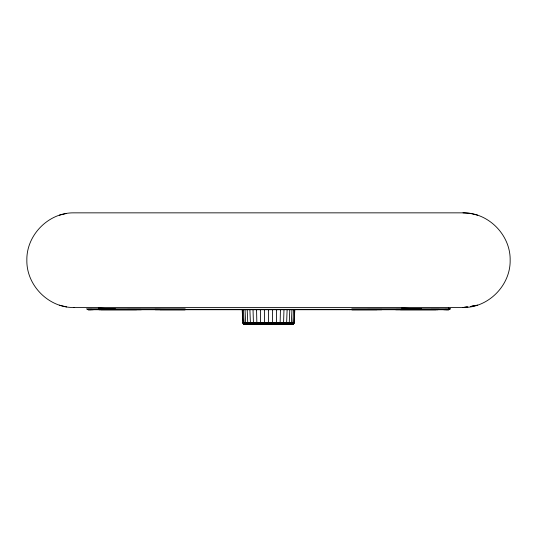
<?xml version="1.0" encoding="UTF-8"?>
<svg xmlns="http://www.w3.org/2000/svg" width="537" height="537" viewBox="0 0 537 537"><rect width="100%" height="100%" fill="white"/><g stroke="black" fill="none" stroke-linecap="round" stroke-linejoin="round"><path stroke-width="0.81" d="M276.636 309.768L276.427 322.717L275.119 323.099L272.514 322.717L272.621 309.768M280.448 309.768L280.146 322.717L281.287 323.099L286.63 322.717L287.114 309.768M283.972 309.768L283.57 322.717L281.287 323.099L280.744 324.113L270.017 324.153L243.67 323.986L242.852 322.717L242.174 309.768M294.826 309.768L294.041 323.2L292.887 322.717L290.651 323.099L289.248 322.717L289.799 309.768M291.953 309.768L291.349 322.717L289.705 324.113L247.295 324.113L245.651 322.717L242.852 322.717M292.887 322.717L293.538 309.768M293.94 323.402C293.269 324.435 291.054 324.455 293.048 323.449L294.041 323.2L242.959 323.2L294.108 322.972L294.504 309.768M275.119 323.099L274.837 324.113M280.744 324.113L285.812 324.113L286.63 322.717M243.879 324.073L245.04 324.153L243.952 323.449L243.321 323.737L293.679 323.737L293.048 323.449L293.209 323.099L294.148 322.717M247.295 324.113L244.113 324.133L293.121 324.073L243.67 323.986L244.194 323.751L243.18 323.583L243.952 323.449L243.174 322.717L242.496 309.768M243.167 322.717L242.892 322.972L243.791 323.099L244.113 322.717L243.462 309.768M463.015 307.5C488.287 307.963 510.64 285.395 510.15 260.17C510.633 234.991 488.368 212.451 463.142 212.847L73.535 212.847C48.431 212.639 26.373 235.105 26.85 260.17C26.36 285.395 48.713 307.963 73.985 307.5M249.886 309.768L250.417 323.099L253.43 322.717L255.713 323.099L256.854 322.717L256.552 309.768M66.608 213.431L59.419 215.162M382.089 309.352L87.155 309.352M243.791 323.099L245.651 322.717L293.826 322.717M244.194 323.751L243.483 323.871L244.503 323.979M292.148 324.113L293.82 323.583L293.048 323.449M463.948 307.365L467.156 306.855M471.969 306.083L477.581 305.177L470.284 306.546M286.583 323.099L289.248 322.717M467.902 306.862L463.149 307.5L73.851 307.5M268.5 323.099L272.514 322.717M250.37 322.717L246.349 323.099L247.752 322.717L247.201 309.768M449.845 309.352L367.57 309.359M439.159 309.352L431.117 309.352M268.5 322.717L261.881 323.099L260.573 322.717L260.364 309.768M140.694 309.359L127.571 309.352M105.883 309.352L97.841 309.352M409.429 309.352L396.306 309.359M93.196 309.768L87.994 309.721L449.006 309.721L443.804 309.768M99.009 309.768L141.285 309.768M88.464 309.768L91.31 309.721M289.705 324.113L285.812 324.113M155.314 309.768L185.211 309.748L160.046 309.721M395.715 309.768L437.991 309.768M435.984 309.721L400.401 309.721M136.599 309.721L101.016 309.721M376.954 309.721L351.789 309.748L381.686 309.768M86.47 308.876L185.211 308.876M449.315 308.876L450.53 308.876L448.469 308.117L449.315 308.876L351.789 308.876M88.357 309.352L91.955 309.352M445.045 309.352L448.643 309.352M244.369 324.153L292.631 324.153M160.644 309.386L154.911 309.352L185.211 309.507L173.746 309.446M292.497 323.979L293.33 323.986M445.69 309.721L448.536 309.768M421.612 308.876L401.837 308.117L409.832 308.876M115.388 308.876L98.526 308.117L105.326 308.876M243.06 323.402L243.952 323.449M463.015 212.847L470.392 213.431L477.581 215.162M243.67 323.986L244.852 324.113M292.806 323.751L293.517 323.871M59.419 305.177L66.608 306.916M251.188 324.113L250.417 323.099M256.256 324.113L255.713 323.099M262.163 324.113L261.881 323.099L264.486 322.717L264.379 309.768M245.047 309.768L245.651 322.717M253.028 309.768L253.43 322.717M268.5 309.768L268.5 324.113"/></g></svg>
